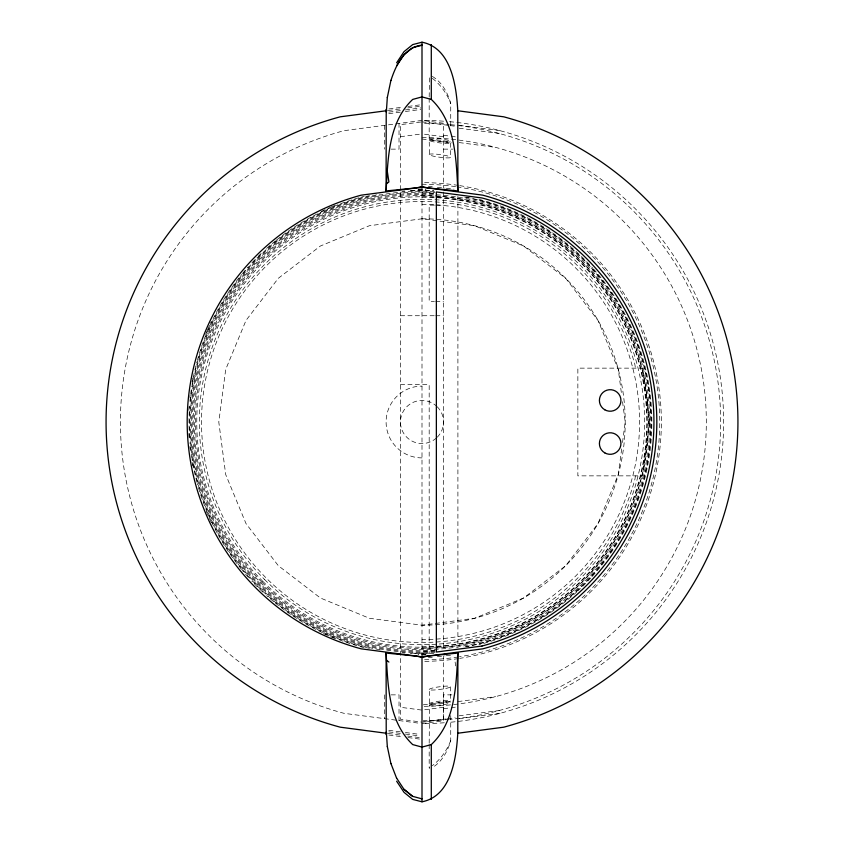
<?xml version="1.0" encoding="UTF-8"?>
<svg xmlns="http://www.w3.org/2000/svg" width="844" height="844" viewBox="0 0 844 844"><rect width="100%" height="100%" fill="white"/><g stroke="black" fill="none" stroke-linecap="round" stroke-linejoin="round"><path stroke-width="0.63" stroke-dasharray="4.22 3.17" d="M621.669 448.934L618.283 474.592L597.985 523.607L565.691 565.691L523.607 597.985L474.592 618.283L422 625.214L369.408 618.283L320.393 597.985L278.309 565.691L246.015 523.607L225.717 474.592L218.786 422L225.717 369.408L246.015 320.393L278.309 278.309L320.393 246.015L369.408 225.717L422 218.786L474.592 225.717L523.607 246.015L565.691 278.309L597.985 320.393L618.283 369.408L621.669 395.066M622.513 442.52L625.214 422L622.513 401.48M635.384 475.858L634.962 479.065A220.474 220.474 0 0 1 295.537 602.605A220.474 220.474 0 0 1 295.537 241.395A220.474 220.474 0 0 1 634.962 364.935L635.384 368.142M450.728 715.585L450.728 740.547C447.763 751.213 442.013 761.763 432.339 767.618M450.728 740.547C446.919 750.369 440.726 759.241 432.339 765.677M429.543 768.314L429.543 767.597M429.185 689.485L429.543 689.084A11.099 1.393 -7.5 0 1 437.16 687.1L442.741 686.372A10.624 1.34 -7.5 0 1 450.358 686.341L450.358 701.417A11.099 1.393 -7.5 0 1 442.741 703.39L437.16 704.118A10.624 1.34 -7.5 0 1 429.543 704.149L429.543 689.791A10.624 1.34 -7.5 0 0 437.16 689.759L442.741 689.031A11.099 1.393 -7.5 0 0 450.358 687.048L450.728 686.647M429.185 703.843L429.543 703.442A11.099 1.393 -7.5 0 1 437.16 701.469L442.741 700.731A10.624 1.34 -7.5 0 1 450.358 700.699L450.728 701.005M429.185 743.205L429.543 704.877A11.099 1.393 -7.5 0 1 437.16 702.904L442.741 702.166A10.624 1.34 -7.5 0 1 450.358 702.134M450.358 141.866A10.624 1.34 7.5 0 1 442.741 141.834L437.16 141.096A11.099 1.393 7.5 0 1 429.543 139.123L429.543 138.416A10.624 1.34 7.5 0 1 437.16 138.437L442.741 139.176A11.099 1.393 7.5 0 1 450.358 141.148M429.185 140.157L429.543 139.851A10.624 1.34 7.5 0 1 437.16 139.882L442.741 140.61A11.099 1.393 7.5 0 1 450.358 142.583L450.358 157.659A10.624 1.34 7.5 0 1 442.741 157.628L437.16 156.9A11.099 1.393 7.5 0 1 429.543 154.916L429.185 140.157L429.543 140.558A11.099 1.393 7.5 0 0 437.16 142.53L442.741 143.269A10.624 1.34 7.5 0 0 450.358 143.301L450.728 142.995M429.185 154.515L429.543 154.209A10.624 1.34 7.5 0 1 437.16 154.241L442.741 154.969A11.099 1.393 7.5 0 1 450.358 156.952L450.728 157.353M429.185 96.87L429.543 75.686M388.862 108.981L402.883 107.135M407.979 106.46L420.723 104.783M388.251 110.501L402.535 108.612M407.726 107.937L420.702 106.228M388.862 112.115L400.33 110.606M405.426 109.931L420.723 107.926M388.767 113.687L400.267 112.168M405.384 111.492L420.723 109.477M422 120.418L343.941 130.693A301.582 301.582 0 0 0 343.941 713.307L419.447 723.245M420.734 122.021L400.457 124.69L400.457 719.31L422 722.147M400.457 136.717L422 133.89M423.287 704.846L451.487 701.132M457.902 701.596L495.586 696.638M443.543 707.283L422 710.11L400.457 707.283M443.543 708.717L450.074 707.852M451.371 707.683L455.296 707.166M459.104 715.796L499.31 710.511M446.233 718.93L423.277 721.958L443.543 719.31L443.543 655.894M447.51 718.761L455.159 717.759M422 723.582L443.543 720.755L443.543 694.865L452.679 694.865M459.178 718.687L500.059 713.307M428.404 657.729L432.244 657.297M437.371 656.716L445.052 655.851M446.328 655.714L451.456 655.134M391.183 149.135L399.022 149.135L399.022 123.435M443.543 149.135L452.679 149.135M410.901 190.786L433.099 190.786M434.407 205.145L429.185 205.145L429.185 301.361L434.407 301.361M435.704 205.145L443.543 205.145M435.704 301.361L443.543 301.361M400.457 315.73L434.407 315.73M435.704 315.73L443.543 315.73M400.457 384.664L429.185 384.664L429.185 653.214L410.901 653.214M391.183 694.865L399.022 694.865L399.022 720.565M428.404 186.271L432.244 186.703M437.371 187.284L445.052 188.149M446.328 188.286L454.019 189.151M424.532 120.745L443.543 123.245L443.543 188.107M459.178 125.313L500.059 130.693M422 121.852L448.776 125.408M450.052 125.577L455.159 126.241M459.104 128.204L499.31 133.489M443.543 135.283L450.074 136.148M451.371 136.317L455.296 136.833M424.532 134.217L443.543 136.717M459.199 142.573L495.586 147.362M422 138.986L451.487 142.868M388.767 730.313L400.267 731.832M405.384 732.508L419.447 734.354M388.862 731.885L400.33 733.394M405.426 734.069L419.447 735.915M388.251 733.499L402.535 735.388M407.726 736.063L419.405 737.603M388.862 735.019L402.883 736.865M407.979 737.54L419.447 739.049M432.339 76.382C442.013 82.237 447.763 92.787 450.728 103.453L450.728 128.415M429.185 705.278L429.543 705.584A10.624 1.34 -7.5 0 0 437.16 705.563L442.741 704.824A11.099 1.393 -7.5 0 0 450.358 702.852M432.339 78.323C440.726 84.759 446.919 93.631 450.728 103.453M455.095 662.044L455.686 665.905M457.902 196.346L457.902 647.654M443.543 192.094L443.543 649.437M429.185 98.178L429.185 138.722M429.185 744.514L429.185 768.051M422 186.619L422 657.381M384.664 125.334L384.664 149.135M384.664 694.865L384.664 718.666M459.737 185.627A239.369 239.369 0 0 1 459.737 658.373M458.44 658.584A239.369 239.369 0 0 1 423.287 661.369M424.585 182.642A239.369 239.369 0 0 1 458.44 185.416M456.91 186.83A237.744 237.744 0 0 1 459.484 656.769M458.197 656.98A237.744 237.744 0 0 1 423.287 659.744M422 184.256A237.744 237.744 0 0 1 455.612 186.64M422 137.677A284.322 284.322 0 0 1 706.322 422A284.322 284.322 0 0 1 422 706.322M437.234 406.766A21.543 21.543 0 0 1 437.234 437.234M436.422 438.004A21.543 21.543 0 0 1 406.502 436.97A21.543 21.543 0 0 1 406.502 407.03A21.543 21.543 0 0 1 436.422 405.996M422 457.902A35.902 35.902 0 0 1 386.098 422A35.902 35.902 0 0 1 422 386.098M422 197.211A224.789 224.789 0 0 1 646.789 422A224.789 224.789 0 0 1 422 646.789M450.569 124.69A298.681 298.681 0 0 1 450.569 719.31M449.272 719.436A298.681 298.681 0 0 1 423.287 720.681M424.585 123.329A298.681 298.681 0 0 1 449.272 124.564M422 204.427A217.573 217.573 0 0 1 639.573 422A217.573 217.573 0 0 1 422 639.573M422 218.786A203.214 203.214 0 0 1 625.214 422A203.214 203.214 0 0 1 422 625.214M449.536 121.673A301.582 301.582 0 0 1 449.536 722.327M444.271 722.759A301.582 301.582 0 0 1 423.298 723.582M424.606 120.428A301.582 301.582 0 0 1 444.271 121.241M425.861 654.944A232.976 232.976 0 0 1 418.139 654.944M364.186 647.686A232.976 232.976 0 0 1 274.553 602.373M273.54 601.55A232.976 232.976 0 0 1 266.641 595.611M262.822 592.108A232.976 232.976 0 0 1 258.169 587.646M257.262 586.738A232.976 232.976 0 0 1 251.892 581.178M248.389 577.359A232.976 232.976 0 0 1 242.45 570.46M241.627 569.447A232.976 232.976 0 0 1 197.306 483.538M196.968 482.293A232.976 232.976 0 0 1 192.063 459.505M191.862 458.218A232.976 232.976 0 0 1 189.942 442.689M189.541 437.498A232.976 232.976 0 0 1 189.541 406.502M189.942 401.311A232.976 232.976 0 0 1 191.862 385.782M192.063 384.495A232.976 232.976 0 0 1 196.968 361.707M197.306 360.462A232.976 232.976 0 0 1 241.627 274.553M242.45 273.54A232.976 232.976 0 0 1 248.389 266.641M251.892 262.822A232.976 232.976 0 0 1 257.262 257.262M258.169 256.354A232.976 232.976 0 0 1 262.822 251.892M266.641 248.389A232.976 232.976 0 0 1 275.566 240.804M276.579 239.981A232.976 232.976 0 0 1 364.186 196.314M418.139 189.056A232.976 232.976 0 0 1 425.861 189.056M334.477 638.412A233.44 233.44 0 0 1 328.453 635.88M327.261 635.353A233.44 233.44 0 0 1 321.332 632.62M211.38 522.668A233.44 233.44 0 0 1 208.647 516.739M208.12 515.547A233.44 233.44 0 0 1 205.588 509.523M192.748 466.004A233.44 233.44 0 0 1 192.042 462.164M190.153 449.23A233.44 233.44 0 0 1 189.858 446.624M189.077 437.53A233.44 233.44 0 0 1 188.845 433.626M188.845 410.374A233.44 233.44 0 0 1 189.077 406.47M189.858 397.376A233.44 233.44 0 0 1 190.153 394.77M192.042 381.836A233.44 233.44 0 0 1 192.748 377.996M205.588 334.477A233.44 233.44 0 0 1 207.086 330.859M207.603 329.656A233.44 233.44 0 0 1 211.38 321.332M321.332 211.38A233.44 233.44 0 0 1 329.656 207.603M330.859 207.086A233.44 233.44 0 0 1 334.477 205.588M593.459 268.93A229.842 229.842 0 0 1 591.707 577.001M590.821 577.971A229.842 229.842 0 0 1 577.971 590.821M577.001 591.707A229.842 229.842 0 0 1 478.981 644.668M435.008 651.473A229.842 229.842 0 0 1 192.158 422A229.842 229.842 0 0 1 435.008 192.527M478.981 199.332A229.842 229.842 0 0 1 575.07 250.541M576.041 251.417A229.842 229.842 0 0 1 592.583 267.959M435.061 652.423A230.792 230.792 0 0 1 191.208 422A230.792 230.792 0 0 1 435.061 191.577M433.795 653.34A231.636 231.636 0 0 1 410.205 653.34M404.941 653.013A231.636 231.636 0 0 1 402.303 652.802M379.99 649.796A231.636 231.636 0 0 1 379.99 194.204M402.303 191.198A231.636 231.636 0 0 1 404.941 190.987M410.205 190.66A231.636 231.636 0 0 1 433.795 190.66M464.78 197.232A228.798 228.798 0 0 1 464.78 646.768M434.945 650.429A228.798 228.798 0 0 1 193.202 422A228.798 228.798 0 0 1 434.945 193.571M425.935 654.332A232.374 232.374 0 0 1 418.065 654.332M369.503 648.361A232.374 232.374 0 0 1 256.766 258.612M257.694 257.694A232.374 232.374 0 0 1 369.503 195.639M418.065 189.668A232.374 232.374 0 0 1 425.935 189.668M422 195.776A226.224 226.224 0 0 1 648.224 422A226.224 226.224 0 0 1 422 648.224M466.12 197.158A229.125 229.125 0 0 1 466.12 646.842M434.966 650.766A229.125 229.125 0 0 1 422 651.125M422 192.875A229.125 229.125 0 0 1 434.966 193.234M649.743 422L642.653 475.858L577.855 475.858L577.855 368.142L642.653 368.142L649.743 422A227.69 227.69 0 0 1 308.155 619.19A227.69 227.69 0 0 1 308.155 224.81A227.69 227.69 0 0 1 649.69 422M262.727 581.273A225.242 225.242 0 0 0 639.562 480.299A225.242 225.242 0 0 0 363.701 204.438A225.242 225.242 0 0 0 262.727 581.273M264.541 579.459A222.679 222.679 0 0 0 637.093 479.635A222.679 222.679 0 0 0 364.365 206.907A222.679 222.679 0 0 0 264.541 579.459M261.851 582.149A226.477 226.477 0 0 0 640.765 480.616A226.477 226.477 0 0 0 363.384 203.235A226.477 226.477 0 0 0 261.851 582.149"/><path stroke-width="1.27" d="M386.098 190.944C387.966 159.358 388.134 122.549 412.705 99.413L422 96.902L431.295 99.413C455.865 122.549 456.034 159.358 457.902 190.944L427.307 187.853L422 186.619L416.693 187.853L386.098 190.944L386.214 114.014L387.322 97.366M457.902 653.056C456.034 684.642 455.865 721.451 431.295 744.587L422 747.098L412.705 744.587C388.134 721.451 387.966 684.642 386.098 653.056L416.693 656.147L422 657.381L427.307 656.147L457.902 653.056L457.828 710.901C457.786 718.339 457.807 725.787 457.786 733.236C456.33 757.944 451.466 796.071 422 801.8L412.705 799.405L404.044 792.368L396.617 781.185M386.214 110.764L386.32 109.319L386.309 112.452M387.322 97.482L390.909 80.37M390.909 80.486C395.815 65.494 404.255 47.021 422 45.122M396.617 65.885L404.044 54.681L412.705 47.644L422 45.238M396.617 62.815L404.044 51.632L412.705 44.595L422 42.2C451.466 47.929 456.33 86.056 457.786 110.764C457.807 118.213 457.786 125.661 457.828 133.099L457.902 190.944M386.51 183.728L388.905 181.956L387.153 170.351M386.953 110.669L340.227 116.82A315.951 315.951 0 0 0 340.227 727.18L386.953 733.331M457.786 733.236L503.773 727.18A315.951 315.951 0 0 0 503.773 116.82L457.786 110.764M422 798.878L412.705 796.356L404.044 789.319M386.51 660.272L388.905 662.044M412.705 796.472L404.044 789.435L396.617 778.115M390.909 763.514L396.617 778.231M387.322 746.518L390.909 763.63M387.322 746.634L386.214 729.986L386.098 653.056M386.214 733.236L386.32 734.681L386.309 731.548M431.295 44.595L431.295 99.413M431.295 744.587L431.295 799.405M422 42.2L422 186.619M422 657.381L422 801.8M422 187.157L361.221 195.164A234.843 234.843 0 0 0 361.221 648.836L422 656.843L482.779 648.836A234.843 234.843 0 0 0 482.779 195.164L422 187.157M482.029 646.029L436.359 652.043L436.359 191.957L482.029 197.971A231.931 231.931 0 0 1 482.029 646.029M604.779 409.783A10.772 10.772 0 0 0 620.941 400.457A10.772 10.772 0 0 0 604.779 391.131A10.772 10.772 0 0 0 604.779 409.783M604.779 452.869A10.772 10.772 0 0 0 620.941 443.543A10.772 10.772 0 0 0 604.779 434.217A10.772 10.772 0 0 0 604.779 452.869"/></g></svg>
